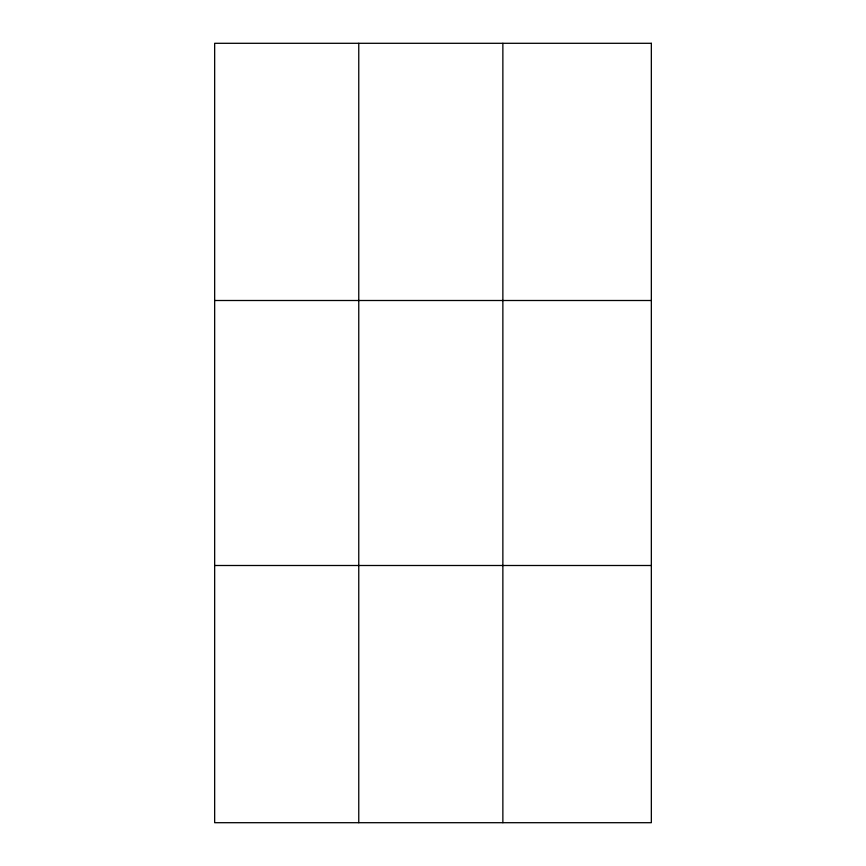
<?xml version="1.0" encoding="UTF-8"?>
<svg xmlns="http://www.w3.org/2000/svg" width="866" height="866" viewBox="0 0 866 866"><rect width="100%" height="100%" fill="white"/><g stroke="black" fill="none" stroke-linecap="round" stroke-linejoin="round"><path stroke-width="1.3" d="M358.762 43.3L358.762 822.7M502.865 43.3L502.865 822.7M214.66 300.502L651.34 300.502M214.66 565.498L651.34 565.498M651.34 43.3L651.34 822.7L214.66 822.7L214.66 43.3L651.34 43.3"/></g></svg>
